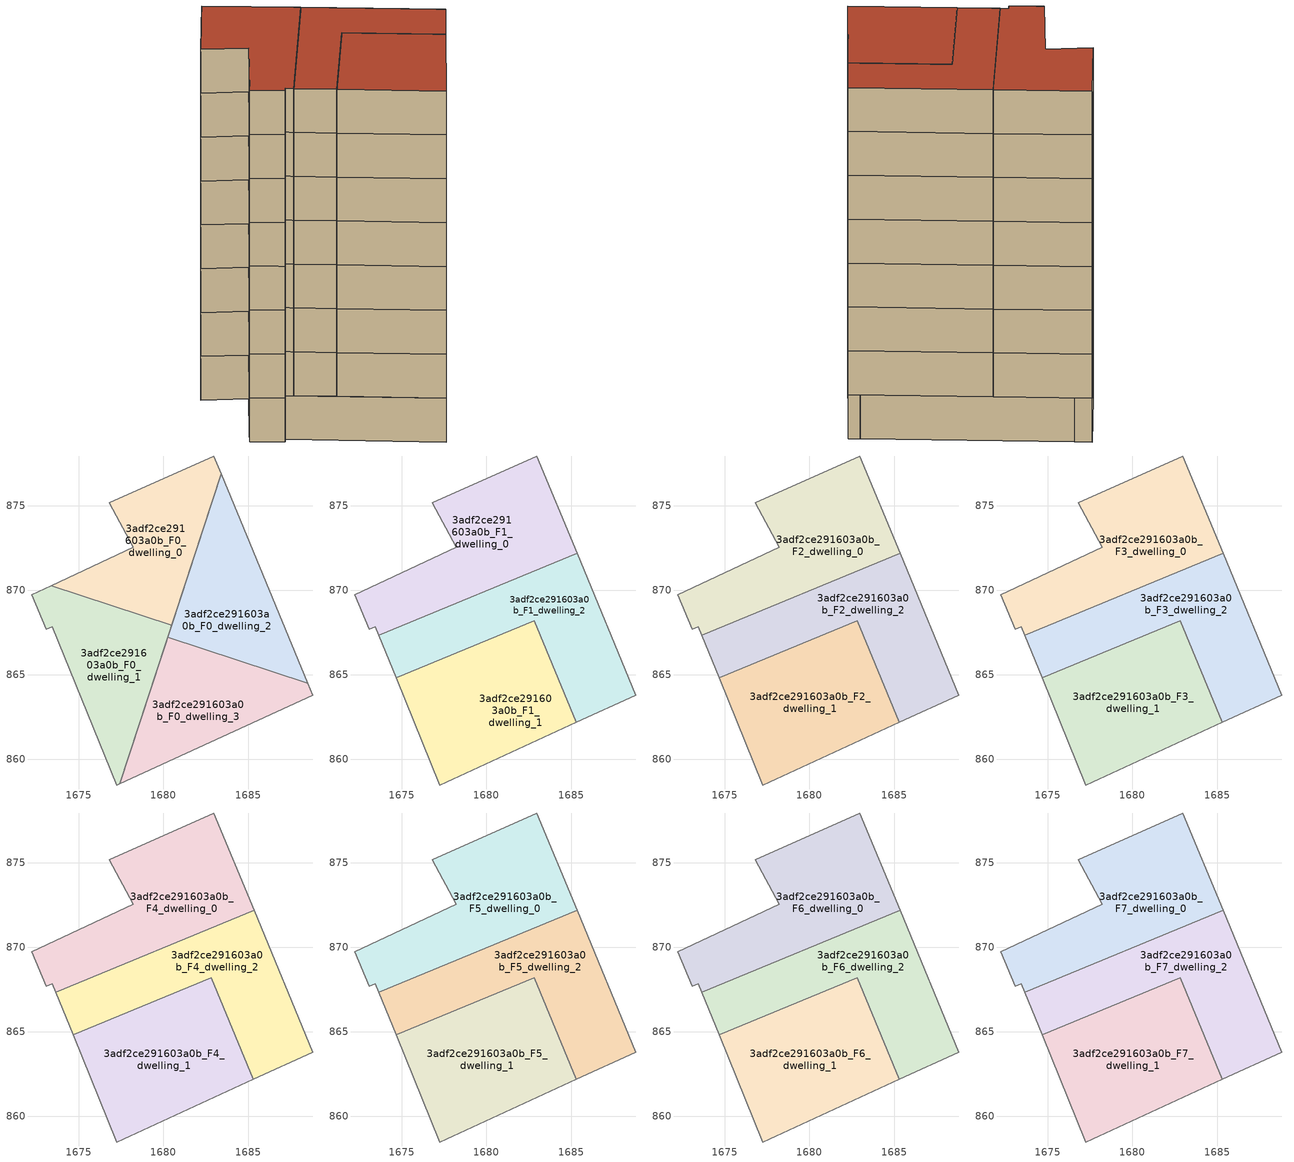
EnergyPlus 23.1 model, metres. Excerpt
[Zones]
3adf2ce291603a0b_F0_dwelling_0
 floor ground (EU_floor_Construction): 1682.98,877.94 1683.42,876.88 1680.49,867.95 1673.38,870.28 1678.23,872.54 1676.79,875.18 z0
 wall adiabatic (EU_wall_Construction): 1680.49,867.95 1683.42,876.88 1682.98,877.94 1676.79,875.18 1678.23,872.54 1673.38,870.28 z0:3
 wall to 3adf2ce291603a0b_F0_dwelling_1 (EU_wall_Construction): 1673.38,870.28 1680.49,867.95 z0:3
3adf2ce291603a0b_F0_dwelling_1
 floor ground (EU_floor_Construction): 1680.49,867.95 1677.43,858.57 1677.25,858.49 1673.43,867.84 1673.08,867.69 1672.21,869.73 1673.38,870.28 z0
 wall adiabatic (EU_wall_Construction): 1673.38,870.28 1672.21,869.73 1673.08,867.69 1673.43,867.84 1677.25,858.49 1677.43,858.57 1680.49,867.95 z0:3
3adf2ce291603a0b_F0_dwelling_2
 floor ground (EU_floor_Construction): 1683.42,876.88 1688.55,864.5 1680.26,867.21 z0
 wall adiabatic (EU_wall_Construction): 1688.55,864.5 1683.42,876.88 1677.43,858.57 z0:3
 wall to 3adf2ce291603a0b_F0_dwelling_3 (EU_wall_Construction): 1677.43,858.57 1680.26,867.21 1688.55,864.5 z0:3
3adf2ce291603a0b_F0_dwelling_3
 floor ground (EU_floor_Construction): 1688.55,864.5 1688.83,863.81 1677.43,858.57 1680.26,867.21 z0
 wall adiabatic (EU_wall_Construction): 1677.43,858.57 1688.83,863.81 1688.55,864.5 z0:3
3adf2ce291603a0b_F1_dwelling_0
 floor to 3adf2ce291603a0b_F0_dwelling_0 (EU_floor_Construction): 1682.98,877.94 1683.42,876.88 1681.34,870.52 1677.49,868.93 1673.38,870.27 1678.23,872.54 1676.79,875.18 z3
 floor to 3adf2ce291603a0b_F0_dwelling_2 (EU_floor_Construction): 1683.42,876.88 1685.36,872.19 1681.34,870.52 z3
 floor to 3adf2ce291603a0b_F0_dwelling_1 (EU_floor_Construction): 1677.49,868.93 1673.64,867.33 1673.43,867.84 1673.08,867.69 1672.21,869.73 1673.38,870.27 z3
 wall adiabatic (EU_wall_Construction): 1685.36,872.19 1682.98,877.94 1676.79,875.18 1678.23,872.54 1672.21,869.73 1673.08,867.69 1673.43,867.84 1673.64,867.33 z3:6
 wall to 3adf2ce291603a0b_F1_dwelling_2 (EU_wall_Construction): 1673.64,867.33 1685.36,872.19 z3:6
3adf2ce291603a0b_F1_dwelling_1
 floor to 3adf2ce291603a0b_F0_dwelling_1 (EU_floor_Construction): 1680.23,867.14 1677.43,858.57 1677.25,858.49 1674.66,864.83 z3
 floor to 3adf2ce291603a0b_F0_dwelling_3 (EU_floor_Construction): 1683.71,866.08 1685.32,862.19 1677.43,858.57 1680.23,867.14 1680.34,867.19 z3
 floor to 3adf2ce291603a0b_F0_dwelling_2 (EU_floor_Construction): 1682.83,868.21 1683.71,866.08 1680.34,867.19 z3
 wall adiabatic (EU_wall_Construction): 1674.66,864.83 1677.25,858.49 1685.32,862.19 z3:6
 wall to 3adf2ce291603a0b_F1_dwelling_2 (EU_wall_Construction): 1685.32,862.19 1682.83,868.21 1674.66,864.83 z3:6
3adf2ce291603a0b_F1_dwelling_2
 floor to 3adf2ce291603a0b_F0_dwelling_2 (EU_floor_Construction): 1685.36,872.19 1688.55,864.5 1683.71,866.08 1682.83,868.21 1680.34,867.19 1680.26,867.21 1680.23,867.14 1681.34,870.52 z3
 floor to 3adf2ce291603a0b_F0_dwelling_0 (EU_floor_Construction): 1681.34,870.52 1680.49,867.95 1677.49,868.93 z3
 floor to 3adf2ce291603a0b_F0_dwelling_3 (EU_floor_Construction): 1688.55,864.5 1688.83,863.81 1685.32,862.19 1683.71,866.08 z3
 floor to 3adf2ce291603a0b_F0_dwelling_1 (EU_floor_Construction): 1680.49,867.95 1680.23,867.14 1674.66,864.83 1673.64,867.33 1677.49,868.93 z3
 wall adiabatic (EU_wall_Construction): 1673.64,867.33 1674.66,864.83 / 1685.32,862.19 1688.83,863.81 1685.36,872.19 z3:6
3adf2ce291603a0b_F2_dwelling_0
 floor to 3adf2ce291603a0b_F1_dwelling_0 (EU_floor_Construction): 1682.98,877.94 1685.36,872.19 1673.64,867.33 1673.43,867.84 1673.08,867.69 1672.21,869.73 1678.23,872.54 1676.79,875.18 z6
 wall adiabatic (EU_wall_Construction): 1685.36,872.19 1682.98,877.94 1676.79,875.18 1678.23,872.54 1672.21,869.73 1673.08,867.69 1673.43,867.84 1673.64,867.33 z6:9
 wall to 3adf2ce291603a0b_F2_dwelling_2 (EU_wall_Construction): 1673.64,867.33 1685.36,872.19 z6:9
3adf2ce291603a0b_F2_dwelling_1
 floor to 3adf2ce291603a0b_F1_dwelling_1 (EU_floor_Construction): 1682.83,868.21 1685.32,862.19 1677.25,858.49 1674.66,864.83 z6
 wall adiabatic (EU_wall_Construction): 1674.66,864.83 1677.25,858.49 1685.32,862.19 z6:9
 wall to 3adf2ce291603a0b_F2_dwelling_2 (EU_wall_Construction): 1685.32,862.19 1682.83,868.21 1674.66,864.83 z6:9
3adf2ce291603a0b_F2_dwelling_2
 floor to 3adf2ce291603a0b_F1_dwelling_2 (EU_floor_Construction): 1685.36,872.19 1688.83,863.81 1685.32,862.19 1682.83,868.21 1674.66,864.83 1673.64,867.33 z6
 wall adiabatic (EU_wall_Construction): 1673.64,867.33 1674.66,864.83 / 1685.32,862.19 1688.83,863.81 1685.36,872.19 z6:9
3adf2ce291603a0b_F3_dwelling_0
 floor to 3adf2ce291603a0b_F2_dwelling_0 (EU_floor_Construction): 1682.98,877.94 1685.36,872.19 1673.64,867.33 1673.43,867.84 1673.08,867.69 1672.21,869.73 1678.23,872.54 1676.79,875.18 z9
 wall adiabatic (EU_wall_Construction): 1685.36,872.19 1682.98,877.94 1676.79,875.18 1678.23,872.54 1672.21,869.73 1673.08,867.69 1673.43,867.84 1673.64,867.33 z9:12
 wall to 3adf2ce291603a0b_F3_dwelling_2 (EU_wall_Construction): 1673.64,867.33 1685.36,872.19 z9:12
3adf2ce291603a0b_F3_dwelling_1
 floor to 3adf2ce291603a0b_F2_dwelling_1 (EU_floor_Construction): 1682.83,868.21 1685.32,862.19 1677.25,858.49 1674.66,864.83 z9
 wall adiabatic (EU_wall_Construction): 1674.66,864.83 1677.25,858.49 1685.32,862.19 z9:12
 wall to 3adf2ce291603a0b_F3_dwelling_2 (EU_wall_Construction): 1685.32,862.19 1682.83,868.21 1674.66,864.83 z9:12
3adf2ce291603a0b_F3_dwelling_2
 floor to 3adf2ce291603a0b_F2_dwelling_2 (EU_floor_Construction): 1685.36,872.19 1688.83,863.81 1685.32,862.19 1682.83,868.21 1674.66,864.83 1673.64,867.33 z9
 wall adiabatic (EU_wall_Construction): 1673.64,867.33 1674.66,864.83 / 1685.32,862.19 1688.83,863.81 1685.36,872.19 z9:12
3adf2ce291603a0b_F4_dwelling_0
 floor to 3adf2ce291603a0b_F3_dwelling_0 (EU_floor_Construction): 1682.98,877.94 1685.36,872.19 1673.64,867.33 1673.43,867.84 1673.08,867.69 1672.21,869.73 1678.23,872.54 1676.79,875.18 z12
 wall adiabatic (EU_wall_Construction): 1685.36,872.19 1682.98,877.94 1676.79,875.18 1678.23,872.54 1672.21,869.73 1673.08,867.69 1673.43,867.84 1673.64,867.33 z12:15
 wall to 3adf2ce291603a0b_F4_dwelling_2 (EU_wall_Construction): 1673.64,867.33 1685.36,872.19 z12:15
3adf2ce291603a0b_F4_dwelling_1
 floor to 3adf2ce291603a0b_F3_dwelling_1 (EU_floor_Construction): 1682.83,868.21 1685.32,862.19 1677.25,858.49 1674.66,864.83 z12
 wall adiabatic (EU_wall_Construction): 1674.66,864.83 1677.25,858.49 1685.32,862.19 z12:15
 wall to 3adf2ce291603a0b_F4_dwelling_2 (EU_wall_Construction): 1685.32,862.19 1682.83,868.21 1674.66,864.83 z12:15
3adf2ce291603a0b_F4_dwelling_2
 floor to 3adf2ce291603a0b_F3_dwelling_2 (EU_floor_Construction): 1685.36,872.19 1688.83,863.81 1685.32,862.19 1682.83,868.21 1674.66,864.83 1673.64,867.33 z12
 wall adiabatic (EU_wall_Construction): 1673.64,867.33 1674.66,864.83 / 1685.32,862.19 1688.83,863.81 1685.36,872.19 z12:15
3adf2ce291603a0b_F5_dwelling_0
 floor to 3adf2ce291603a0b_F4_dwelling_0 (EU_floor_Construction): 1682.98,877.94 1685.36,872.19 1673.64,867.33 1673.43,867.84 1673.08,867.69 1672.21,869.73 1678.23,872.54 1676.79,875.18 z15
 wall adiabatic (EU_wall_Construction): 1685.36,872.19 1682.98,877.94 1676.79,875.18 1678.23,872.54 1672.21,869.73 1673.08,867.69 1673.43,867.84 1673.64,867.33 z15:18
 wall to 3adf2ce291603a0b_F5_dwelling_2 (EU_wall_Construction): 1673.64,867.33 1685.36,872.19 z15:18
3adf2ce291603a0b_F5_dwelling_1
 floor to 3adf2ce291603a0b_F4_dwelling_1 (EU_floor_Construction): 1682.83,868.21 1685.32,862.19 1677.25,858.49 1674.66,864.83 z15
 wall adiabatic (EU_wall_Construction): 1674.66,864.83 1677.25,858.49 1685.32,862.19 z15:18
 wall to 3adf2ce291603a0b_F5_dwelling_2 (EU_wall_Construction): 1685.32,862.19 1682.83,868.21 1674.66,864.83 z15:18
3adf2ce291603a0b_F5_dwelling_2
 floor to 3adf2ce291603a0b_F4_dwelling_2 (EU_floor_Construction): 1685.36,872.19 1688.83,863.81 1685.32,862.19 1682.83,868.21 1674.66,864.83 1673.64,867.33 z15
 wall adiabatic (EU_wall_Construction): 1673.64,867.33 1674.66,864.83 / 1685.32,862.19 1688.83,863.81 1685.36,872.19 z15:18
3adf2ce291603a0b_F6_dwelling_0
 floor to 3adf2ce291603a0b_F5_dwelling_0 (EU_floor_Construction): 1682.98,877.94 1685.36,872.19 1673.64,867.33 1673.43,867.84 1673.08,867.69 1672.21,869.73 1678.23,872.54 1676.79,875.18 z18
 wall adiabatic (EU_wall_Construction): 1685.36,872.19 1682.98,877.94 1676.79,875.18 1678.23,872.54 1672.21,869.73 1673.08,867.69 1673.43,867.84 1673.64,867.33 z18:21
 wall to 3adf2ce291603a0b_F6_dwelling_2 (EU_wall_Construction): 1673.64,867.33 1685.36,872.19 z18:21
3adf2ce291603a0b_F6_dwelling_1
 floor to 3adf2ce291603a0b_F5_dwelling_1 (EU_floor_Construction): 1682.83,868.21 1685.32,862.19 1677.25,858.49 1674.66,864.83 z18
 wall adiabatic (EU_wall_Construction): 1674.66,864.83 1677.25,858.49 1685.32,862.19 z18:21
 wall to 3adf2ce291603a0b_F6_dwelling_2 (EU_wall_Construction): 1685.32,862.19 1682.83,868.21 1674.66,864.83 z18:21
3adf2ce291603a0b_F6_dwelling_2
 floor to 3adf2ce291603a0b_F5_dwelling_2 (EU_floor_Construction): 1685.36,872.19 1688.83,863.81 1685.32,862.19 1682.83,868.21 1674.66,864.83 1673.64,867.33 z18
 wall adiabatic (EU_wall_Construction): 1673.64,867.33 1674.66,864.83 / 1685.32,862.19 1688.83,863.81 1685.36,872.19 z18:21
3adf2ce291603a0b_F7_dwelling_0
 floor to 3adf2ce291603a0b_F6_dwelling_0 (EU_floor_Construction): 1682.98,877.94 1685.36,872.19 1673.64,867.33 1673.43,867.84 1673.08,867.69 1672.21,869.73 1678.23,872.54 1676.79,875.18 z21
 wall adiabatic (EU_wall_Construction): 1685.36,872.19 1682.98,877.94 1676.79,875.18 1678.23,872.54 1672.21,869.73 1673.08,867.69 1673.43,867.84 1673.64,867.33 z21:24
 wall to 3adf2ce291603a0b_F7_dwelling_2 (EU_wall_Construction): 1673.64,867.33 1685.36,872.19 z21:24
 roof outside (EU_roof_Construction): 1685.36,872.19 1682.98,877.94 1676.79,875.18 1678.23,872.54 1672.21,869.73 1673.08,867.69 1673.43,867.84 1673.64,867.33 z24
3adf2ce291603a0b_F7_dwelling_1
 floor to 3adf2ce291603a0b_F6_dwelling_1 (EU_floor_Construction): 1682.83,868.21 1685.32,862.19 1677.25,858.49 1674.66,864.83 z21
 wall adiabatic (EU_wall_Construction): 1674.66,864.83 1677.25,858.49 1685.32,862.19 z21:24
 wall to 3adf2ce291603a0b_F7_dwelling_2 (EU_wall_Construction): 1685.32,862.19 1682.83,868.21 1674.66,864.83 z21:24
 roof outside (EU_roof_Construction): 1685.32,862.19 1682.83,868.21 1674.66,864.83 1677.25,858.49 z24
3adf2ce291603a0b_F7_dwelling_2
 floor to 3adf2ce291603a0b_F6_dwelling_2 (EU_floor_Construction): 1685.36,872.19 1688.83,863.81 1685.32,862.19 1682.83,868.21 1674.66,864.83 1673.64,867.33 z21
 wall adiabatic (EU_wall_Construction): 1673.64,867.33 1674.66,864.83 / 1685.32,862.19 1688.83,863.81 1685.36,872.19 z21:24
 roof outside (EU_roof_Construction): 1688.83,863.81 1685.36,872.19 1673.64,867.33 1674.66,864.83 1682.83,868.21 1685.32,862.19 z24
[Building]
EU S2 Campaign: North Axis=0; Terrain=City; Solar Distribution=FullExterior
[Site:Location]
Bologna: Latitude=44.5; Longitude=11.25; Time Zone=1; Elevation=37
[SizingPeriod:WeatherFileDays]
AnnualSizingPeriod: Begin Month=1; Begin Day of Month=1; End Month=12; End Day of Month=31; Day of Week for Start Day=Monday; Use Weather File Daylight Saving Period=No; Use Weather File Rain and Snow Indicators=No
[MATERIAL]
EU_InternalMass_Material: Roughness=MediumRough; Thickness=0.1; Conductivity=1; Density=1800; Specific Heat=900; Thermal Absorptance=0.9; Solar Absorptance=0.7; Visible Absorptance=0.7
[MATERIAL:NOMASS] Roughness=MediumRough; Thermal Absorptance=0.9; Solar Absorptance=0.7; Visible Absorptance=0.7
Name | Thermal Resistance
EU_wall_NoMass | 0.905828
EU_roof_NoMass | 0.37593
EU_floor_NoMass | 0.67114
[CONSTRUCTION]
EU_wall_Construction: EU_wall_NoMass
EU_roof_Construction: EU_roof_NoMass
EU_floor_Construction: EU_floor_NoMass
EU_InternalMass_Construction: EU_InternalMass_Material
[ZONE] Type=1; Multiplier=1; Ceiling Height=autocalculate; Floor Area=autocalculate; Part of Total Floor Area=Yes
Name | Volume
3adf2ce291603a0b_F0_dwelling_0 | 133.134
3adf2ce291603a0b_F1_dwelling_0; 3adf2ce291603a0b_F2_dwelling_0; 3adf2ce291603a0b_F3_dwelling_0; 3adf2ce291603a0b_F4_dwelling_0; 3adf2ce291603a0b_F5_dwelling_0; 3adf2ce291603a0b_F6_dwelling_0; 3adf2ce291603a0b_F7_dwelling_0 | 177.509
3adf2ce291603a0b_F0_dwelling_1 | 133.131
3adf2ce291603a0b_F1_dwelling_1; 3adf2ce291603a0b_F2_dwelling_1; 3adf2ce291603a0b_F3_dwelling_1; 3adf2ce291603a0b_F4_dwelling_1; 3adf2ce291603a0b_F5_dwelling_1; 3adf2ce291603a0b_F6_dwelling_1; 3adf2ce291603a0b_F7_dwelling_1 | 177.511
3adf2ce291603a0b_F0_dwelling_2 | 133.132
3adf2ce291603a0b_F1_dwelling_2; 3adf2ce291603a0b_F2_dwelling_2; 3adf2ce291603a0b_F3_dwelling_2; 3adf2ce291603a0b_F4_dwelling_2; 3adf2ce291603a0b_F5_dwelling_2; 3adf2ce291603a0b_F6_dwelling_2; 3adf2ce291603a0b_F7_dwelling_2 | 177.523
3adf2ce291603a0b_F0_dwelling_3 | 133.121
[INTERNALMASS] Construction=EU_InternalMass_Construction
Name | Zone or ZoneList | Surface Area
3adf2ce291603a0b_F0_dwelling_0_EU_InternalMass | 3adf2ce291603a0b_F0_dwelling_0 | 44.3773
3adf2ce291603a0b_F0_dwelling_1_EU_InternalMass | 3adf2ce291603a0b_F0_dwelling_1 | 44.3773
3adf2ce291603a0b_F0_dwelling_2_EU_InternalMass | 3adf2ce291603a0b_F0_dwelling_2 | 44.3819
3adf2ce291603a0b_F0_dwelling_3_EU_InternalMass | 3adf2ce291603a0b_F0_dwelling_3 | 44.3705
3adf2ce291603a0b_F1_dwelling_0_EU_InternalMass | 3adf2ce291603a0b_F1_dwelling_0 | 59.1706
3adf2ce291603a0b_F1_dwelling_1_EU_InternalMass | 3adf2ce291603a0b_F1_dwelling_1 | 59.171
3adf2ce291603a0b_F1_dwelling_2_EU_InternalMass | 3adf2ce291603a0b_F1_dwelling_2 | 59.1744
3adf2ce291603a0b_F2_dwelling_0_EU_InternalMass | 3adf2ce291603a0b_F2_dwelling_0 | 59.1706
3adf2ce291603a0b_F2_dwelling_1_EU_InternalMass | 3adf2ce291603a0b_F2_dwelling_1 | 59.171
3adf2ce291603a0b_F2_dwelling_2_EU_InternalMass | 3adf2ce291603a0b_F2_dwelling_2 | 59.1744
3adf2ce291603a0b_F3_dwelling_0_EU_InternalMass | 3adf2ce291603a0b_F3_dwelling_0 | 59.1706
3adf2ce291603a0b_F3_dwelling_1_EU_InternalMass | 3adf2ce291603a0b_F3_dwelling_1 | 59.171
3adf2ce291603a0b_F3_dwelling_2_EU_InternalMass | 3adf2ce291603a0b_F3_dwelling_2 | 59.1744
3adf2ce291603a0b_F4_dwelling_0_EU_InternalMass | 3adf2ce291603a0b_F4_dwelling_0 | 59.1706
3adf2ce291603a0b_F4_dwelling_1_EU_InternalMass | 3adf2ce291603a0b_F4_dwelling_1 | 59.171
3adf2ce291603a0b_F4_dwelling_2_EU_InternalMass | 3adf2ce291603a0b_F4_dwelling_2 | 59.1744
3adf2ce291603a0b_F5_dwelling_0_EU_InternalMass | 3adf2ce291603a0b_F5_dwelling_0 | 59.1706
3adf2ce291603a0b_F5_dwelling_1_EU_InternalMass | 3adf2ce291603a0b_F5_dwelling_1 | 59.171
3adf2ce291603a0b_F5_dwelling_2_EU_InternalMass | 3adf2ce291603a0b_F5_dwelling_2 | 59.1744
3adf2ce291603a0b_F6_dwelling_0_EU_InternalMass | 3adf2ce291603a0b_F6_dwelling_0 | 59.1706
3adf2ce291603a0b_F6_dwelling_1_EU_InternalMass | 3adf2ce291603a0b_F6_dwelling_1 | 59.171
3adf2ce291603a0b_F6_dwelling_2_EU_InternalMass | 3adf2ce291603a0b_F6_dwelling_2 | 59.1744
3adf2ce291603a0b_F7_dwelling_0_EU_InternalMass | 3adf2ce291603a0b_F7_dwelling_0 | 59.1706
3adf2ce291603a0b_F7_dwelling_1_EU_InternalMass | 3adf2ce291603a0b_F7_dwelling_1 | 59.171
3adf2ce291603a0b_F7_dwelling_2_EU_InternalMass | 3adf2ce291603a0b_F7_dwelling_2 | 59.1744
[OTHEREQUIPMENT] Fuel Type=Electricity; Design Level Calculation Method=Watts/Area; Power per Zone Floor Area=1; Fraction Latent=0; Fraction Radiant=0; Fraction Lost=0; Carbon Dioxide Generation Rate=0; EndUse Subcategory=EU_Step8_InternalGains
Name | Zone or ZoneList or Space or SpaceList | Schedule
EU_Step8_InternalGain_3adf2ce291603a0b_F0_dwelling_0_f000 | 3adf2ce291603a0b_F0_dwelling_0 | EU_Step8_GainSchedule_3adf2ce291603a0b_F0_dwelling_0_f000
EU_Step8_InternalGain_3adf2ce291603a0b_F0_dwelling_1_f000 | 3adf2ce291603a0b_F0_dwelling_1 | EU_Step8_GainSchedule_3adf2ce291603a0b_F0_dwelling_1_f000
EU_Step8_InternalGain_3adf2ce291603a0b_F0_dwelling_2_f000 | 3adf2ce291603a0b_F0_dwelling_2 | EU_Step8_GainSchedule_3adf2ce291603a0b_F0_dwelling_2_f000
EU_Step8_InternalGain_3adf2ce291603a0b_F0_dwelling_3_f000 | 3adf2ce291603a0b_F0_dwelling_3 | EU_Step8_GainSchedule_3adf2ce291603a0b_F0_dwelling_3_f000
EU_Step8_InternalGain_3adf2ce291603a0b_F1_dwelling_0_f000 | 3adf2ce291603a0b_F1_dwelling_0 | EU_Step8_GainSchedule_3adf2ce291603a0b_F1_dwelling_0_f000
EU_Step8_InternalGain_3adf2ce291603a0b_F1_dwelling_1_f000 | 3adf2ce291603a0b_F1_dwelling_1 | EU_Step8_GainSchedule_3adf2ce291603a0b_F1_dwelling_1_f000
EU_Step8_InternalGain_3adf2ce291603a0b_F1_dwelling_2_f000 | 3adf2ce291603a0b_F1_dwelling_2 | EU_Step8_GainSchedule_3adf2ce291603a0b_F1_dwelling_2_f000
EU_Step8_InternalGain_3adf2ce291603a0b_F2_dwelling_0_f000 | 3adf2ce291603a0b_F2_dwelling_0 | EU_Step8_GainSchedule_3adf2ce291603a0b_F2_dwelling_0_f000
EU_Step8_InternalGain_3adf2ce291603a0b_F2_dwelling_1_f000 | 3adf2ce291603a0b_F2_dwelling_1 | EU_Step8_GainSchedule_3adf2ce291603a0b_F2_dwelling_1_f000
EU_Step8_InternalGain_3adf2ce291603a0b_F2_dwelling_2_f000 | 3adf2ce291603a0b_F2_dwelling_2 | EU_Step8_GainSchedule_3adf2ce291603a0b_F2_dwelling_2_f000
EU_Step8_InternalGain_3adf2ce291603a0b_F3_dwelling_0_f000 | 3adf2ce291603a0b_F3_dwelling_0 | EU_Step8_GainSchedule_3adf2ce291603a0b_F3_dwelling_0_f000
EU_Step8_InternalGain_3adf2ce291603a0b_F3_dwelling_1_f000 | 3adf2ce291603a0b_F3_dwelling_1 | EU_Step8_GainSchedule_3adf2ce291603a0b_F3_dwelling_1_f000
EU_Step8_InternalGain_3adf2ce291603a0b_F3_dwelling_2_f000 | 3adf2ce291603a0b_F3_dwelling_2 | EU_Step8_GainSchedule_3adf2ce291603a0b_F3_dwelling_2_f000
EU_Step8_InternalGain_3adf2ce291603a0b_F4_dwelling_0_f000 | 3adf2ce291603a0b_F4_dwelling_0 | EU_Step8_GainSchedule_3adf2ce291603a0b_F4_dwelling_0_f000
EU_Step8_InternalGain_3adf2ce291603a0b_F4_dwelling_1_f000 | 3adf2ce291603a0b_F4_dwelling_1 | EU_Step8_GainSchedule_3adf2ce291603a0b_F4_dwelling_1_f000
EU_Step8_InternalGain_3adf2ce291603a0b_F4_dwelling_2_f000 | 3adf2ce291603a0b_F4_dwelling_2 | EU_Step8_GainSchedule_3adf2ce291603a0b_F4_dwelling_2_f000
EU_Step8_InternalGain_3adf2ce291603a0b_F5_dwelling_0_f000 | 3adf2ce291603a0b_F5_dwelling_0 | EU_Step8_GainSchedule_3adf2ce291603a0b_F5_dwelling_0_f000
EU_Step8_InternalGain_3adf2ce291603a0b_F5_dwelling_1_f000 | 3adf2ce291603a0b_F5_dwelling_1 | EU_Step8_GainSchedule_3adf2ce291603a0b_F5_dwelling_1_f000
EU_Step8_InternalGain_3adf2ce291603a0b_F5_dwelling_2_f000 | 3adf2ce291603a0b_F5_dwelling_2 | EU_Step8_GainSchedule_3adf2ce291603a0b_F5_dwelling_2_f000
EU_Step8_InternalGain_3adf2ce291603a0b_F6_dwelling_0_f000 | 3adf2ce291603a0b_F6_dwelling_0 | EU_Step8_GainSchedule_3adf2ce291603a0b_F6_dwelling_0_f000
EU_Step8_InternalGain_3adf2ce291603a0b_F6_dwelling_1_f000 | 3adf2ce291603a0b_F6_dwelling_1 | EU_Step8_GainSchedule_3adf2ce291603a0b_F6_dwelling_1_f000
EU_Step8_InternalGain_3adf2ce291603a0b_F6_dwelling_2_f000 | 3adf2ce291603a0b_F6_dwelling_2 | EU_Step8_GainSchedule_3adf2ce291603a0b_F6_dwelling_2_f000
EU_Step8_InternalGain_3adf2ce291603a0b_F7_dwelling_0_f000 | 3adf2ce291603a0b_F7_dwelling_0 | EU_Step8_GainSchedule_3adf2ce291603a0b_F7_dwelling_0_f000
EU_Step8_InternalGain_3adf2ce291603a0b_F7_dwelling_1_f000 | 3adf2ce291603a0b_F7_dwelling_1 | EU_Step8_GainSchedule_3adf2ce291603a0b_F7_dwelling_1_f000
EU_Step8_InternalGain_3adf2ce291603a0b_F7_dwelling_2_f000 | 3adf2ce291603a0b_F7_dwelling_2 | EU_Step8_GainSchedule_3adf2ce291603a0b_F7_dwelling_2_f000
[ZONEVENTILATION:DESIGNFLOWRATE] Schedule=EU_AlwaysOn; Design Flow Rate Calculation Method=AirChanges/Hour; Air Changes per Hour=0.73129; Ventilation Type=Natural; Fan Pressure Rise=0; Fan Total Efficiency=1; Constant Term Coefficient=1; Temperature Term Coefficient=0; Velocity Term Coefficient=0; Velocity Squared Term Coefficient=0; Minimum Indoor Temperature=-100; Maximum Indoor Temperature=100; Delta Temperature=-100; Minimum Outdoor Temperature=-100; Maximum Outdoor Temperature=100; Maximum Wind Speed=40
Name | Zone or ZoneList or Space or SpaceList
EU_ConstantAir_3adf2ce291603a0b_F0_dwelling_0 | 3adf2ce291603a0b_F0_dwelling_0
EU_ConstantAir_3adf2ce291603a0b_F0_dwelling_1 | 3adf2ce291603a0b_F0_dwelling_1
EU_ConstantAir_3adf2ce291603a0b_F0_dwelling_2 | 3adf2ce291603a0b_F0_dwelling_2
EU_ConstantAir_3adf2ce291603a0b_F0_dwelling_3 | 3adf2ce291603a0b_F0_dwelling_3
EU_ConstantAir_3adf2ce291603a0b_F1_dwelling_0 | 3adf2ce291603a0b_F1_dwelling_0
EU_ConstantAir_3adf2ce291603a0b_F1_dwelling_1 | 3adf2ce291603a0b_F1_dwelling_1
EU_ConstantAir_3adf2ce291603a0b_F1_dwelling_2 | 3adf2ce291603a0b_F1_dwelling_2
EU_ConstantAir_3adf2ce291603a0b_F2_dwelling_0 | 3adf2ce291603a0b_F2_dwelling_0
EU_ConstantAir_3adf2ce291603a0b_F2_dwelling_1 | 3adf2ce291603a0b_F2_dwelling_1
EU_ConstantAir_3adf2ce291603a0b_F2_dwelling_2 | 3adf2ce291603a0b_F2_dwelling_2
EU_ConstantAir_3adf2ce291603a0b_F3_dwelling_0 | 3adf2ce291603a0b_F3_dwelling_0
EU_ConstantAir_3adf2ce291603a0b_F3_dwelling_1 | 3adf2ce291603a0b_F3_dwelling_1
EU_ConstantAir_3adf2ce291603a0b_F3_dwelling_2 | 3adf2ce291603a0b_F3_dwelling_2
EU_ConstantAir_3adf2ce291603a0b_F4_dwelling_0 | 3adf2ce291603a0b_F4_dwelling_0
EU_ConstantAir_3adf2ce291603a0b_F4_dwelling_1 | 3adf2ce291603a0b_F4_dwelling_1
EU_ConstantAir_3adf2ce291603a0b_F4_dwelling_2 | 3adf2ce291603a0b_F4_dwelling_2
EU_ConstantAir_3adf2ce291603a0b_F5_dwelling_0 | 3adf2ce291603a0b_F5_dwelling_0
EU_ConstantAir_3adf2ce291603a0b_F5_dwelling_1 | 3adf2ce291603a0b_F5_dwelling_1
EU_ConstantAir_3adf2ce291603a0b_F5_dwelling_2 | 3adf2ce291603a0b_F5_dwelling_2
EU_ConstantAir_3adf2ce291603a0b_F6_dwelling_0 | 3adf2ce291603a0b_F6_dwelling_0
EU_ConstantAir_3adf2ce291603a0b_F6_dwelling_1 | 3adf2ce291603a0b_F6_dwelling_1
EU_ConstantAir_3adf2ce291603a0b_F6_dwelling_2 | 3adf2ce291603a0b_F6_dwelling_2
EU_ConstantAir_3adf2ce291603a0b_F7_dwelling_0 | 3adf2ce291603a0b_F7_dwelling_0
EU_ConstantAir_3adf2ce291603a0b_F7_dwelling_1 | 3adf2ce291603a0b_F7_dwelling_1
EU_ConstantAir_3adf2ce291603a0b_F7_dwelling_2 | 3adf2ce291603a0b_F7_dwelling_2
[HVACTEMPLATE:THERMOSTAT] Constant Heating Setpoint=20; Constant Cooling Setpoint=50
EU_HeatOnly_3adf2ce291603a0b_F0_dwelling_0; EU_HeatOnly_3adf2ce291603a0b_F0_dwelling_1; EU_HeatOnly_3adf2ce291603a0b_F0_dwelling_2; EU_HeatOnly_3adf2ce291603a0b_F0_dwelling_3; EU_HeatOnly_3adf2ce291603a0b_F1_dwelling_0; EU_HeatOnly_3adf2ce291603a0b_F1_dwelling_1; EU_HeatOnly_3adf2ce291603a0b_F1_dwelling_2; EU_HeatOnly_3adf2ce291603a0b_F2_dwelling_0; EU_HeatOnly_3adf2ce291603a0b_F2_dwelling_1; EU_HeatOnly_3adf2ce291603a0b_F2_dwelling_2; EU_HeatOnly_3adf2ce291603a0b_F3_dwelling_0; EU_HeatOnly_3adf2ce291603a0b_F3_dwelling_1; EU_HeatOnly_3adf2ce291603a0b_F3_dwelling_2; EU_HeatOnly_3adf2ce291603a0b_F4_dwelling_0; EU_HeatOnly_3adf2ce291603a0b_F4_dwelling_1; EU_HeatOnly_3adf2ce291603a0b_F4_dwelling_2; EU_HeatOnly_3adf2ce291603a0b_F5_dwelling_0; EU_HeatOnly_3adf2ce291603a0b_F5_dwelling_1; EU_HeatOnly_3adf2ce291603a0b_F5_dwelling_2; EU_HeatOnly_3adf2ce291603a0b_F6_dwelling_0; EU_HeatOnly_3adf2ce291603a0b_F6_dwelling_1; EU_HeatOnly_3adf2ce291603a0b_F6_dwelling_2; EU_HeatOnly_3adf2ce291603a0b_F7_dwelling_0; EU_HeatOnly_3adf2ce291603a0b_F7_dwelling_1; EU_HeatOnly_3adf2ce291603a0b_F7_dwelling_2
[HVACTEMPLATE:ZONE:IDEALLOADSAIRSYSTEM] System Availability Schedule=EU_AlwaysOn; Maximum Heating Supply Air Temperature=50; Minimum Cooling Supply Air Temperature=13; Maximum Heating Supply Air Humidity Ratio=0.0156; Minimum Cooling Supply Air Humidity Ratio=0.0077; Heating Limit=NoLimit; Cooling Limit=NoLimit; Heating Availability Schedule=EU_AlwaysOn; Cooling Availability Schedule=EU_CoolingOff; Dehumidification Control Type=ConstantSensibleHeatRatio; Cooling Sensible Heat Ratio=0.7; Dehumidification Setpoint=60; Humidification Control Type=None; Humidification Setpoint=30; Outdoor Air Method=None; Outdoor Air Flow Rate per Person=0.00944; Outdoor Air Flow Rate per Zone Floor Area=0; Outdoor Air Flow Rate per Zone=0; Demand Controlled Ventilation Type=None; Outdoor Air Economizer Type=NoEconomizer; Heat Recovery Type=None; Sensible Heat Recovery Effectiveness=0.7; Latent Heat Recovery Effectiveness=0.65
Name | Template Thermostat
3adf2ce291603a0b_F0_dwelling_0 | EU_HeatOnly_3adf2ce291603a0b_F0_dwelling_0
3adf2ce291603a0b_F0_dwelling_1 | EU_HeatOnly_3adf2ce291603a0b_F0_dwelling_1
3adf2ce291603a0b_F0_dwelling_2 | EU_HeatOnly_3adf2ce291603a0b_F0_dwelling_2
3adf2ce291603a0b_F0_dwelling_3 | EU_HeatOnly_3adf2ce291603a0b_F0_dwelling_3
3adf2ce291603a0b_F1_dwelling_0 | EU_HeatOnly_3adf2ce291603a0b_F1_dwelling_0
3adf2ce291603a0b_F1_dwelling_1 | EU_HeatOnly_3adf2ce291603a0b_F1_dwelling_1
3adf2ce291603a0b_F1_dwelling_2 | EU_HeatOnly_3adf2ce291603a0b_F1_dwelling_2
3adf2ce291603a0b_F2_dwelling_0 | EU_HeatOnly_3adf2ce291603a0b_F2_dwelling_0
3adf2ce291603a0b_F2_dwelling_1 | EU_HeatOnly_3adf2ce291603a0b_F2_dwelling_1
3adf2ce291603a0b_F2_dwelling_2 | EU_HeatOnly_3adf2ce291603a0b_F2_dwelling_2
3adf2ce291603a0b_F3_dwelling_0 | EU_HeatOnly_3adf2ce291603a0b_F3_dwelling_0
3adf2ce291603a0b_F3_dwelling_1 | EU_HeatOnly_3adf2ce291603a0b_F3_dwelling_1
3adf2ce291603a0b_F3_dwelling_2 | EU_HeatOnly_3adf2ce291603a0b_F3_dwelling_2
3adf2ce291603a0b_F4_dwelling_0 | EU_HeatOnly_3adf2ce291603a0b_F4_dwelling_0
3adf2ce291603a0b_F4_dwelling_1 | EU_HeatOnly_3adf2ce291603a0b_F4_dwelling_1
3adf2ce291603a0b_F4_dwelling_2 | EU_HeatOnly_3adf2ce291603a0b_F4_dwelling_2
3adf2ce291603a0b_F5_dwelling_0 | EU_HeatOnly_3adf2ce291603a0b_F5_dwelling_0
3adf2ce291603a0b_F5_dwelling_1 | EU_HeatOnly_3adf2ce291603a0b_F5_dwelling_1
3adf2ce291603a0b_F5_dwelling_2 | EU_HeatOnly_3adf2ce291603a0b_F5_dwelling_2
3adf2ce291603a0b_F6_dwelling_0 | EU_HeatOnly_3adf2ce291603a0b_F6_dwelling_0
3adf2ce291603a0b_F6_dwelling_1 | EU_HeatOnly_3adf2ce291603a0b_F6_dwelling_1
3adf2ce291603a0b_F6_dwelling_2 | EU_HeatOnly_3adf2ce291603a0b_F6_dwelling_2
3adf2ce291603a0b_F7_dwelling_0 | EU_HeatOnly_3adf2ce291603a0b_F7_dwelling_0
3adf2ce291603a0b_F7_dwelling_1 | EU_HeatOnly_3adf2ce291603a0b_F7_dwelling_1
3adf2ce291603a0b_F7_dwelling_2 | EU_HeatOnly_3adf2ce291603a0b_F7_dwelling_2
[SIZING:ZONE] Zone Cooling Design Supply Air Temperature Input Method=SupplyAirTemperature; Zone Cooling Design Supply Air Temperature=13; Zone Heating Design Supply Air Temperature Input Method=SupplyAirTemperature; Zone Heating Design Supply Air Temperature=50; Zone Cooling Design Supply Air Humidity Ratio=0.008; Zone Heating Design Supply Air Humidity Ratio=0.008; Cooling Design Air Flow Method=DesignDay; Cooling Design Air Flow Rate=0; Cooling Minimum Air Flow per Zone Floor Area=0.000762; Cooling Minimum Air Flow=0; Cooling Minimum Air Flow Fraction=0.2; Heating Design Air Flow Method=DesignDay; Heating Design Air Flow Rate=0; Heating Maximum Air Flow per Zone Floor Area=0.002032; Heating Maximum Air Flow=0.141576; Heating Maximum Air Flow Fraction=0.3; Account for Dedicated Outdoor Air System=No; Dedicated Outdoor Air System Control Strategy=NeutralSupplyAir; Dedicated Outdoor Air Low Setpoint Temperature for Design=autosize; Dedicated Outdoor Air High Setpoint Temperature for Design=autosize; Zone Load Sizing Method=Sensible Load Only No Latent Load; Zone Latent Cooling Design Supply Air Humidity Ratio Input Method=HumidityRatioDifference; Zone Cooling Design Supply Air Humidity Ratio Difference=0.005; Zone Latent Heating Design Supply Air Humidity Ratio Input Method=HumidityRatioDifference; Zone Humidification Design Supply Air Humidity Ratio Difference=0.005
3adf2ce291603a0b_F0_dwelling_0; 3adf2ce291603a0b_F0_dwelling_1; 3adf2ce291603a0b_F0_dwelling_2; 3adf2ce291603a0b_F0_dwelling_3; 3adf2ce291603a0b_F1_dwelling_0; 3adf2ce291603a0b_F1_dwelling_1; 3adf2ce291603a0b_F1_dwelling_2; 3adf2ce291603a0b_F2_dwelling_0; 3adf2ce291603a0b_F2_dwelling_1; 3adf2ce291603a0b_F2_dwelling_2; 3adf2ce291603a0b_F3_dwelling_0; 3adf2ce291603a0b_F3_dwelling_1; 3adf2ce291603a0b_F3_dwelling_2; 3adf2ce291603a0b_F4_dwelling_0; 3adf2ce291603a0b_F4_dwelling_1; 3adf2ce291603a0b_F4_dwelling_2; 3adf2ce291603a0b_F5_dwelling_0; 3adf2ce291603a0b_F5_dwelling_1; 3adf2ce291603a0b_F5_dwelling_2; 3adf2ce291603a0b_F6_dwelling_0; 3adf2ce291603a0b_F6_dwelling_1; 3adf2ce291603a0b_F6_dwelling_2; 3adf2ce291603a0b_F7_dwelling_0; 3adf2ce291603a0b_F7_dwelling_1; 3adf2ce291603a0b_F7_dwelling_2
[SCHEDULE:CONSTANT]
Name | Hourly Value
EU_AlwaysOn | 1
EU_CoolingOff | 0
[SCHEDULE:FILE] Column Number=1; Rows to Skip at Top=0; Number of Hours of Data=8760; Column Separator=Comma; Interpolate to Timestep=No; Minutes per Item=60; Adjust Schedule for Daylight Savings=Yes
Name | File
EU_Step8_GainSchedule_3adf2ce291603a0b_F0_dwelling_0_f000 | ../../schedules/3adf2ce291603a0b/3adf2ce291603a0b_F0_dwelling_0_f000_gain.csv
EU_Step8_GainSchedule_3adf2ce291603a0b_F0_dwelling_1_f000 | ../../schedules/3adf2ce291603a0b/3adf2ce291603a0b_F0_dwelling_1_f000_gain.csv
EU_Step8_GainSchedule_3adf2ce291603a0b_F0_dwelling_2_f000 | ../../schedules/3adf2ce291603a0b/3adf2ce291603a0b_F0_dwelling_2_f000_gain.csv
EU_Step8_GainSchedule_3adf2ce291603a0b_F0_dwelling_3_f000 | ../../schedules/3adf2ce291603a0b/3adf2ce291603a0b_F0_dwelling_3_f000_gain.csv
EU_Step8_GainSchedule_3adf2ce291603a0b_F1_dwelling_0_f000 | ../../schedules/3adf2ce291603a0b/3adf2ce291603a0b_F1_dwelling_0_f000_gain.csv
EU_Step8_GainSchedule_3adf2ce291603a0b_F1_dwelling_1_f000 | ../../schedules/3adf2ce291603a0b/3adf2ce291603a0b_F1_dwelling_1_f000_gain.csv
EU_Step8_GainSchedule_3adf2ce291603a0b_F1_dwelling_2_f000 | ../../schedules/3adf2ce291603a0b/3adf2ce291603a0b_F1_dwelling_2_f000_gain.csv
EU_Step8_GainSchedule_3adf2ce291603a0b_F2_dwelling_0_f000 | ../../schedules/3adf2ce291603a0b/3adf2ce291603a0b_F2_dwelling_0_f000_gain.csv
EU_Step8_GainSchedule_3adf2ce291603a0b_F2_dwelling_1_f000 | ../../schedules/3adf2ce291603a0b/3adf2ce291603a0b_F2_dwelling_1_f000_gain.csv
EU_Step8_GainSchedule_3adf2ce291603a0b_F2_dwelling_2_f000 | ../../schedules/3adf2ce291603a0b/3adf2ce291603a0b_F2_dwelling_2_f000_gain.csv
EU_Step8_GainSchedule_3adf2ce291603a0b_F3_dwelling_0_f000 | ../../schedules/3adf2ce291603a0b/3adf2ce291603a0b_F3_dwelling_0_f000_gain.csv
EU_Step8_GainSchedule_3adf2ce291603a0b_F3_dwelling_1_f000 | ../../schedules/3adf2ce291603a0b/3adf2ce291603a0b_F3_dwelling_1_f000_gain.csv
EU_Step8_GainSchedule_3adf2ce291603a0b_F3_dwelling_2_f000 | ../../schedules/3adf2ce291603a0b/3adf2ce291603a0b_F3_dwelling_2_f000_gain.csv
EU_Step8_GainSchedule_3adf2ce291603a0b_F4_dwelling_0_f000 | ../../schedules/3adf2ce291603a0b/3adf2ce291603a0b_F4_dwelling_0_f000_gain.csv
EU_Step8_GainSchedule_3adf2ce291603a0b_F4_dwelling_1_f000 | ../../schedules/3adf2ce291603a0b/3adf2ce291603a0b_F4_dwelling_1_f000_gain.csv
EU_Step8_GainSchedule_3adf2ce291603a0b_F4_dwelling_2_f000 | ../../schedules/3adf2ce291603a0b/3adf2ce291603a0b_F4_dwelling_2_f000_gain.csv
EU_Step8_GainSchedule_3adf2ce291603a0b_F5_dwelling_0_f000 | ../../schedules/3adf2ce291603a0b/3adf2ce291603a0b_F5_dwelling_0_f000_gain.csv
EU_Step8_GainSchedule_3adf2ce291603a0b_F5_dwelling_1_f000 | ../../schedules/3adf2ce291603a0b/3adf2ce291603a0b_F5_dwelling_1_f000_gain.csv
EU_Step8_GainSchedule_3adf2ce291603a0b_F5_dwelling_2_f000 | ../../schedules/3adf2ce291603a0b/3adf2ce291603a0b_F5_dwelling_2_f000_gain.csv
EU_Step8_GainSchedule_3adf2ce291603a0b_F6_dwelling_0_f000 | ../../schedules/3adf2ce291603a0b/3adf2ce291603a0b_F6_dwelling_0_f000_gain.csv
EU_Step8_GainSchedule_3adf2ce291603a0b_F6_dwelling_1_f000 | ../../schedules/3adf2ce291603a0b/3adf2ce291603a0b_F6_dwelling_1_f000_gain.csv
EU_Step8_GainSchedule_3adf2ce291603a0b_F6_dwelling_2_f000 | ../../schedules/3adf2ce291603a0b/3adf2ce291603a0b_F6_dwelling_2_f000_gain.csv
EU_Step8_GainSchedule_3adf2ce291603a0b_F7_dwelling_0_f000 | ../../schedules/3adf2ce291603a0b/3adf2ce291603a0b_F7_dwelling_0_f000_gain.csv
EU_Step8_GainSchedule_3adf2ce291603a0b_F7_dwelling_1_f000 | ../../schedules/3adf2ce291603a0b/3adf2ce291603a0b_F7_dwelling_1_f000_gain.csv
EU_Step8_GainSchedule_3adf2ce291603a0b_F7_dwelling_2_f000 | ../../schedules/3adf2ce291603a0b/3adf2ce291603a0b_F7_dwelling_2_f000_gain.csv
